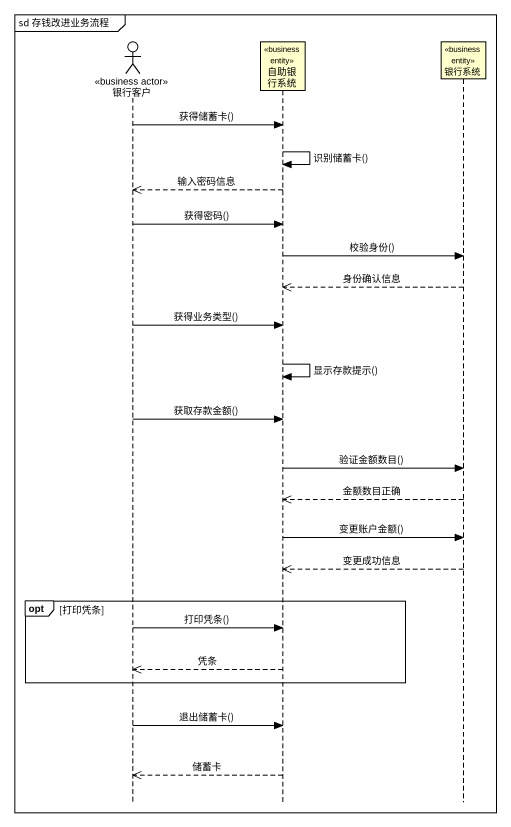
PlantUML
@startuml
mainframe sd 存钱改进业务流程
hide footbox
actor 银行客户 <<business actor>>
participant 自助银行系统 <<business entity>>
participant 银行系统 <<business entity>>

银行客户 -> 自助银行系统 : 获得储蓄卡()
自助银行系统 -> 自助银行系统 : 识别储蓄卡()
自助银行系统 -->> 银行客户 : 输入密码信息
银行客户 -> 自助银行系统 : 获得密码()
自助银行系统 -> 银行系统 : 校验身份()
银行系统 -->> 自助银行系统 : 身份确认信息
银行客户 -> 自助银行系统 : 获得业务类型()
自助银行系统 -> 自助银行系统 : 显示存款提示()
银行客户 -> 自助银行系统 : 获取存款金额()
自助银行系统 -> 银行系统 : 验证金额数目()
银行系统 -->> 自助银行系统 : 金额数目正确
自助银行系统 -> 银行系统 : 变更账户金额()
银行系统 -->> 自助银行系统 : 变更成功信息
opt 打印凭条
  银行客户 -> 自助银行系统 : 打印凭条()
  自助银行系统 -->> 银行客户 : 凭条
end
银行客户 -> 自助银行系统 : 退出储蓄卡()
自助银行系统 -->> 银行客户 : 储蓄卡
@enduml
